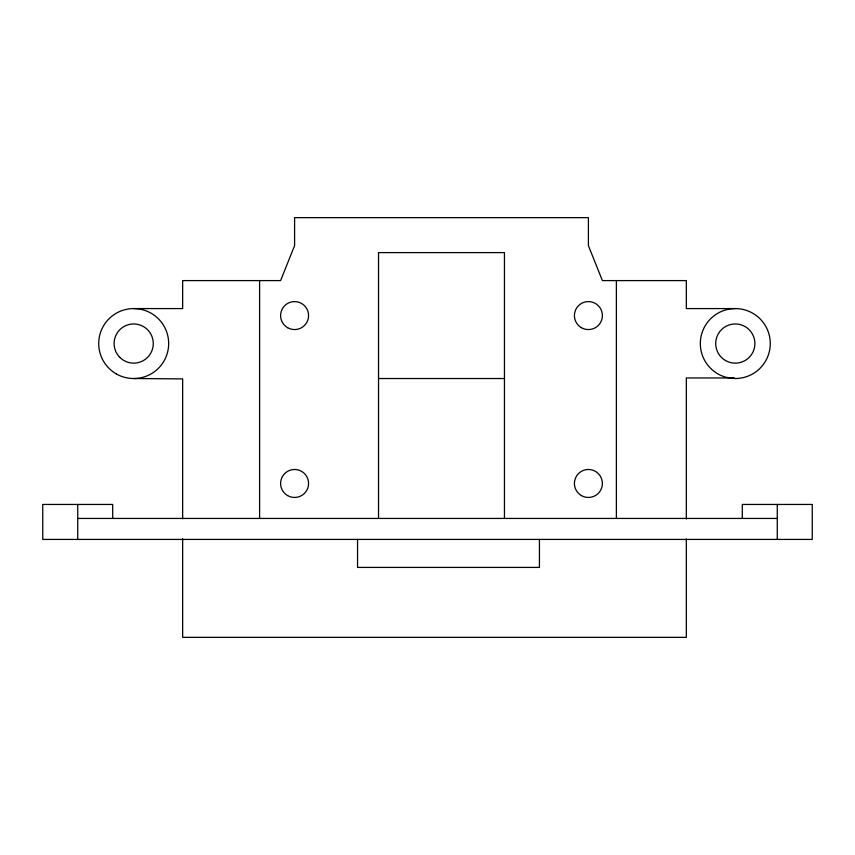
<?xml version="1.0" encoding="UTF-8"?>
<svg xmlns="http://www.w3.org/2000/svg" width="855" height="855" viewBox="0 0 855 855"><rect width="100%" height="100%" fill="white"/><g stroke="black" fill="none" stroke-linecap="round" stroke-linejoin="round"><path stroke-width="1.28" d="M133.69 308.58L182.66 308.58L182.66 280.6L280.6 280.6L294.59 245.62L294.59 217.64L588.4 217.64L588.4 245.62L602.39 280.6L686.33 280.6L686.33 308.58L735.3 308.58M734.231 377.963L686.33 377.963L686.33 518.974M378.53 378.53L504.45 378.53M77.73 518.44L777.27 518.44M777.27 504.45L777.27 539.43M742.3 518.44L742.3 504.45L812.25 504.45L812.25 539.43L42.75 539.43L42.75 504.45L112.7 504.45L112.7 518.44M686.33 538.928L686.33 637.36L182.66 637.36L182.66 538.768M616.38 280.6L616.38 518.44M539.43 539.43L539.43 567.41L357.55 567.41L357.55 539.43M504.45 518.44L504.45 252.61L378.53 252.61L378.53 518.44M259.61 280.6L259.61 518.44M182.66 518.782L182.66 378.893L133.69 378.53M77.73 504.45L77.73 539.43M735.3 378.53L726.248 377.344A34.98 34.98 0 0 1 708.506 321.074A34.98 34.98 0 0 1 766.999 328.769A34.98 34.98 0 0 1 735.3 378.53M116.205 373.849A34.98 34.98 0 0 0 168.67 343.55A34.98 34.98 0 0 0 116.205 313.261A34.98 34.98 0 0 0 116.205 373.849M119.839 357.401A19.59 19.59 0 0 0 152.607 348.626A19.59 19.59 0 0 0 128.624 324.633A19.59 19.59 0 0 0 119.839 357.401M725.51 360.521A19.59 19.59 0 0 0 754.89 343.55A19.59 19.59 0 0 0 725.51 326.589A19.59 19.59 0 0 0 725.51 360.521M581.4 327.689A13.99 13.99 0 0 0 602.39 315.57A13.99 13.99 0 0 0 581.4 303.461A13.99 13.99 0 0 0 581.4 327.689M287.59 327.689A13.99 13.99 0 0 0 308.58 315.57A13.99 13.99 0 0 0 287.59 303.461A13.99 13.99 0 0 0 287.59 327.689M287.59 495.579A13.99 13.99 0 0 0 308.58 483.46A13.99 13.99 0 0 0 287.59 471.351A13.99 13.99 0 0 0 287.59 495.579M581.4 495.579A13.99 13.99 0 0 0 602.39 483.46A13.99 13.99 0 0 0 581.4 471.351A13.99 13.99 0 0 0 581.4 495.579"/></g></svg>
